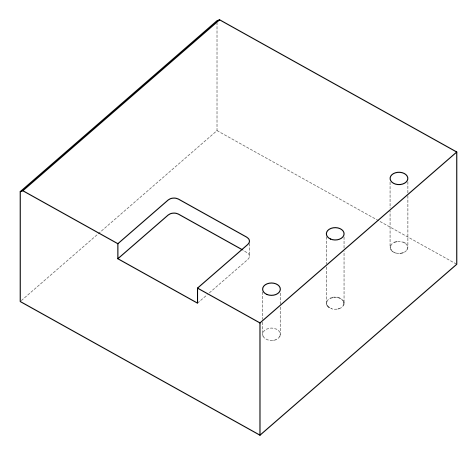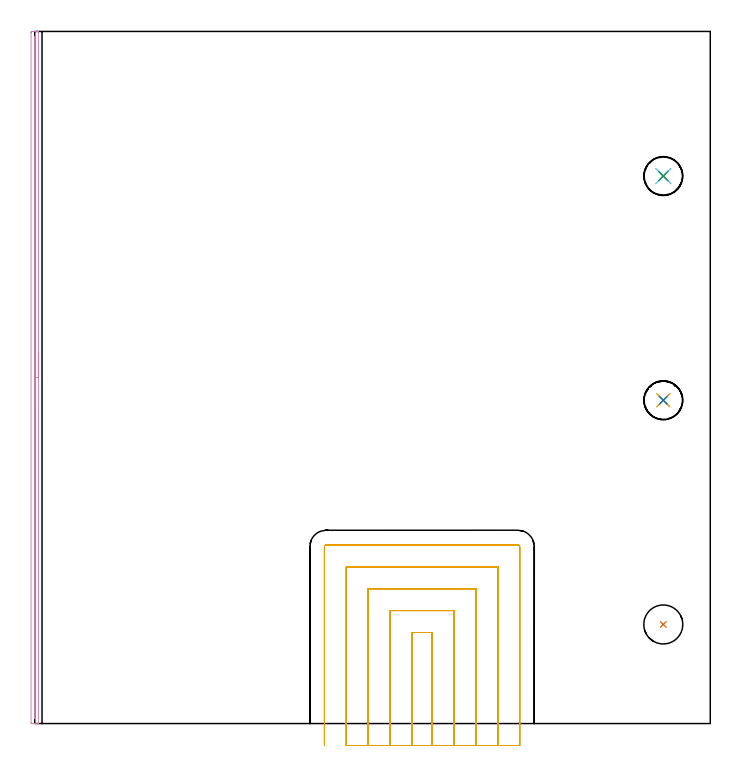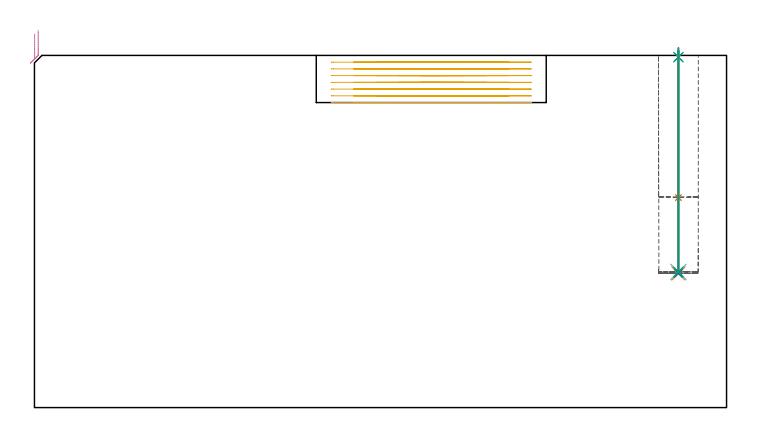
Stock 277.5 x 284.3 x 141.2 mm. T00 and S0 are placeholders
(PLAN: 11 operations, 8 tool changes, 24.6 min)
(1 INDEXABLE_INSERT_DRILL_BLIND_HOLE_FROM_SOLID | STEP1POCKET | NXT0302_003 | 0.24 min | 11412 mm3)
(2 SPOT_DRILL | STEP1POCKET_1 | NXT0321_9005460120000 | 0.03 min | 2 mm3)
(3 SPOT_DRILL_1 | STEP1POCKET_2 | NXT0321_9005460120000 | 0.03 min | 3 mm3)
(4 DRILL_BLIND_HOLE_INTO_CENTER | STEP1POCKET_1 | NXT0301_065 | 0.36 min | 5965 mm3)
(5 DRILL_TO_ENLARGE_BLIND_HOLE | STEP1POCKET_1 | UGT0301_375 | 0.36 min | 9455 mm3)
(6 DRILL_BLIND_HOLE_INTO_CENTER_1 | STEP1POCKET_2 | NXT0301_065 | 0.36 min | 5923 mm3)
(7 DRILL_TO_ENLARGE_BLIND_HOLE_1 | STEP1POCKET_2 | UGT0301_375 | 0.36 min | 9391 mm3)
(8 BORE_BLIND_HOLE | STEP1POCKET_1 | UGT0332_065 | 0.36 min | 2127 mm3)
(9 BORE_BLIND_HOLE_1 | STEP1POCKET_2 | UGT0332_065 | 0.36 min | 2113 mm3)
(10 AREA_MILL | FG_CHAMFER_SURFACE | UGT0205_001 | 4.69 min | 1280 mm3)
(11 MILL_SLOT | SLOT_PARTIAL_RECTANGULAR | NXT0201_011 | Follow Part, ap 3, ae 75% | 17.5 min | 137999 mm3)
(TOOL NXT0302_003 | Index. Insert Drill 16mm [880-D1600L20-05] | D16 PA176 FL80 Z2)
(TOOL NXT0321_9005460120000 | NC Spot Drill, 142deg, 12mm, Carbide, Uncoated | D12 PA142 FL30 Z2)
(TOOL NXT0301_065 | Carbide Drill 9.4mm [860.1-0940-075A1-MM 2214] | D9.4 PA140 FL98 Z2)
(TOOL UGT0301_375 | Twist Drill Flat Bottom 15 mm | D15 PA180 FL120 Z2)
(TOOL UGT0332_065 | 16 mm Boring Bar Slip Fit | D16)
(TOOL UGT0205_001 | Chamfer Mill 20 x 3 x 45 deg. | D20 FL50 Z2)
(TOOL NXT0201_011 | ENDMILL 12mm [2P460-1200-NA 1630] | D12 FL38 Z6)
(OP 1 INDEXABLE_INSERT_DRILL_BLIND_HOLE_FROM_SOLID)
G17 G21 G94 G90
T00 M6
G54
G17 G0 G90 X258.2 Y40.7 S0 M3
G43 Z151.2 H1
G94 G81 G98 Z84.2 F250. R143.2
G80
M5
M2
(OP 2 SPOT_DRILL)
G17 G21 G94 G90
T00 M6
G54
G17 G0 G90 X258.2 Y132.8 S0 M3
G43 Z151.2 H0
G94 G81 G98 Z140.507 F250. R144.2
G80
M5
M2
(OP 3 SPOT_DRILL_1)
G17 G21 G94 G90
T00 M6
G54
G17 G0 G90 X258.2 Y224.9 S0 M3
G43 Z151.2 H0
G94 G81 G98 Z140.507 F250. R144.2
G80
M5
M2
(OP 4 DRILL_BLIND_HOLE_INTO_CENTER)
G17 G21 G94 G90
T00 M6
G54
G17 G0 G90 X258.2 Y132.8 S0 M3
G43 Z151.2 H1
G94 G81 G98 Z53.8 F250. R143.2
G80
M5
M2
(OP 5 DRILL_TO_ENLARGE_BLIND_HOLE)
G17 G21 G94 G90
T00 M6
G54
G17 G0 G90 X258.2 Y132.8 S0 M3
G43 Z151.2 H0
G94 G73 G98 Z53.8 F250. Q14.567 R143.2
G80
M5
M2
(OP 6 DRILL_BLIND_HOLE_INTO_CENTER_1)
G17 G21 G94 G90
T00 M6
G54
G17 G0 G90 X258.2 Y224.9 S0 M3
G43 Z151.2 H1
G94 G81 G98 Z54.4 F250. R143.2
G80
M5
M2
(OP 7 DRILL_TO_ENLARGE_BLIND_HOLE_1)
G17 G21 G94 G90
T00 M6
G54
G17 G0 G90 X258.2 Y224.9 S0 M3
G43 Z151.2 H0
G94 G73 G98 Z54.4 F250. Q14.467 R143.2
G80
M5
M2
(OP 8 BORE_BLIND_HOLE)
G17 G21 G94 G90
T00 M6
G54
G17 G0 G90 X258.2 Y132.8 S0 M3
G43 Z151.2 H0
G94 G85 G98 Z53.8 F250. R143.2
G80
M5
M2
(OP 9 BORE_BLIND_HOLE_1)
G17 G21 G94 G90
T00 M6
G54
G17 G0 G90 X258.2 Y224.9 S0 M3
G43 Z151.2 H0
G94 G85 G98 Z54.4 F250. R143.2
G80
M5
M2
(OP 10 AREA_MILL)
G17 G21 G94 G90
T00 M6
G54
G17 G0 G90 X1.5 Y152.15 S1061 M3
G43 Z151.2 H0
G94 G1 Y152.112 Z150.328 F250.
Y151.998 Z149.463
Y151.809 Z148.612
Y151.547 Z147.78
Y151.213 Z146.974
Y150.81 Z146.2
Y150.342 Z145.464
Y149.81 Z144.772
Y149.221 Z144.129
Y148.578 Z143.539
Y147.886 Z143.008
Y147.15 Z142.54
Y146.376 Z142.137
Y145.57 Z141.803
Y144.738 Z141.541
Y143.886 Z141.352
Y143.022 Z141.238
Y142.15 Z141.2
Y0.166
X1.497 Y0.01 Z141.188
X1.442 Y0.007 Z141.134
X1.047 Y0. Z140.747
X0.665 Z140.364
X0. Z139.695
X-1.225 Z138.472
X-1.491 Y0.002 Z138.205
X-1.5 Y0.47 Z138.2
Y283.687
X-1.499 Y283.831 Z138.201
X-1.491 Y284.298 Z138.205
X-1.225 Y284.3 Z138.472
X-0.893 Z138.804
X-0.333 Z139.364
X0. Z139.695
X0.665 Z140.364
X1.048 Z140.747
X1.442 Y284.293 Z141.134
X1.497 Y284.29 Z141.188
X1.5 Y284.134 Z141.2
Y142.15
X0.086 Z139.786
Y2.313
X0.085 Y2.227 Z139.785
X0.081 Y2.056 Z139.781
X0.079 Y2.013 Z139.779
X0.072 Y2.009 Z139.772
X0.05 Y2.005 Z139.75
X0. Y2.002 Z139.7
X-0.057 Z139.643
X-0.073 Y2.005 Z139.627
X-0.077 Y2.008 Z139.624
X-0.079 Y2.028 Z139.621
X-0.083 Y2.141 Z139.617
X-0.085 Y2.313 Z139.615
X-0.086 Y2.399 Z139.614
Y281.987
X-0.085 Y282.073 Z139.615
X-0.081 Y282.244 Z139.619
X-0.079 Y282.287 Z139.621
X-0.072 Y282.291 Z139.628
X-0.05 Y282.295 Z139.65
X0. Y282.298 Z139.7
X0.057 Z139.757
X0.073 Y282.295 Z139.773
X0.076 Y282.292 Z139.776
X0.079 Y282.272 Z139.779
X0.083 Y282.158 Z139.783
X0.085 Y281.987 Z139.785
X0.086 Y281.901 Z139.786
Y142.15
Y141.278 Z139.824
Y140.414 Z139.938
Y139.562 Z140.126
Y138.73 Z140.389
Y137.924 Z140.723
Y137.15 Z141.125
Y136.414 Z141.594
Y135.722 Z142.125
Y135.079 Z142.715
Y134.49 Z143.358
Y133.958 Z144.05
Y133.49 Z144.786
Y133.087 Z145.559
Y132.753 Z146.365
Y132.491 Z147.197
Y132.302 Z148.049
Y132.188 Z148.914
Y132.15 Z149.786
G0 Z151.2
M5
M2
(OP 11 MILL_SLOT)
G17 G21 G94 G90
T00 M6
G54
G17 G0 G90 X163.2 Y-9. S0 M3
G43 Z151.2 H1
Z138.5
G94 G1 Y-6. F250.
Y37.4 F500.
X155.
Y-6.
Y-9. F250.
X172.2
Y-6.
Y46.4 F500.
X146.
Y-6.
Y-9. F250.
X181.2
Y-6.
Y55.4 F500.
X137.
Y-6.
Y-9. F250.
X190.2
Y-6.
Y64.4 F500.
X128.
Y-6.
Y-9. F250.
X199.2
Y-6.
Y72.6 F500.
G3 X198.4 Y73.4 R0.8
G1 X119.8
G3 X119. Y72.6 R0.8
G1 Y-6.
Y-9. F250.
G0 X163.2 Z135.8
G1 Y-6.
Y37.4 F500.
X155.
Y-6.
Y-9. F250.
X172.2
Y-6.
Y46.4 F500.
X146.
Y-6.
Y-9. F250.
X181.2
Y-6.
Y55.4 F500.
X137.
Y-6.
Y-9. F250.
X190.2
Y-6.
Y64.4 F500.
X128.
Y-6.
Y-9. F250.
X199.2
Y-6.
Y72.6 F500.
G3 X198.4 Y73.4 R0.8
G1 X119.8
G3 X119. Y72.6 R0.8
G1 Y-6.
Y-9. F250.
G0 X163.2 Z133.1
G1 Y-6.
Y37.4 F500.
X155.
Y-6.
Y-9. F250.
X172.2
Y-6.
Y46.4 F500.
X146.
Y-6.
Y-9. F250.
X181.2
Y-6.
Y55.4 F500.
X137.
Y-6.
Y-9. F250.
X190.2
Y-6.
Y64.4 F500.
X128.
Y-6.
Y-9. F250.
X199.2
Y-6.
Y72.6 F500.
G3 X198.4 Y73.4 R0.8
G1 X119.8
G3 X119. Y72.6 R0.8
G1 Y-6.
Y-9. F250.
G0 X163.2 Z130.4
G1 Y-6.
Y37.4 F500.
X155.
Y-6.
Y-9. F250.
X172.2
Y-6.
Y46.4 F500.
X146.
Y-6.
Y-9. F250.
X181.2
Y-6.
Y55.4 F500.
X137.
Y-6.
Y-9. F250.
X190.2
Y-6.
Y64.4 F500.
X128.
Y-6.
Y-9. F250.
X199.2
Y-6.
Y72.6 F500.
G3 X198.4 Y73.4 R0.8
G1 X119.8
G3 X119. Y72.6 R0.8
G1 Y-6.
Y-9. F250.
G0 X163.2 Z127.7
G1 Y-6.
Y37.4 F500.
X155.
Y-6.
Y-9. F250.
X172.2
Y-6.
Y46.4 F500.
X146.
Y-6.
Y-9. F250.
X181.2
Y-6.
Y55.4 F500.
X137.
Y-6.
Y-9. F250.
X190.2
Y-6.
Y64.4 F500.
X128.
Y-6.
Y-9. F250.
X199.2
Y-6.
Y72.6 F500.
G3 X198.4 Y73.4 R0.8
G1 X119.8
G3 X119. Y72.6 R0.8
G1 Y-6.
Y-9. F250.
G0 X163.2 Z125.
G1 Y-6.
Y37.4 F500.
X155.
Y-6.
Y-9. F250.
X172.2
Y-6.
Y46.4 F500.
X146.
Y-6.
Y-9. F250.
X181.2
Y-6.
Y55.4 F500.
X137.
Y-6.
Y-9. F250.
X190.2
Y-6.
Y64.4 F500.
X128.
Y-6.
Y-9. F250.
X199.2
Y-6.
Y72.6 F500.
G3 X198.4 Y73.4 R0.8
G1 X119.8
G3 X119. Y72.6 R0.8
G1 Y-6.
Y-9. F250.
G0 X163.2 Z122.3
G1 Y-6.
Y37.4 F500.
X155.
Y-6.
Y-9. F250.
X172.2
Y-6.
Y46.4 F500.
X146.
Y-6.
Y-9. F250.
X181.2
Y-6.
Y55.4 F500.
X137.
Y-6.
Y-9. F250.
X190.2
Y-6.
Y64.4 F500.
X128.
Y-6.
Y-9. F250.
X199.2
Y-6.
Y72.6 F500.
G3 X198.4 Y73.4 R0.8
G1 X119.8
G3 X119. Y72.6 R0.8
G1 Y-6.
Y-9. F250.
G0 Z151.2
M5
M2
